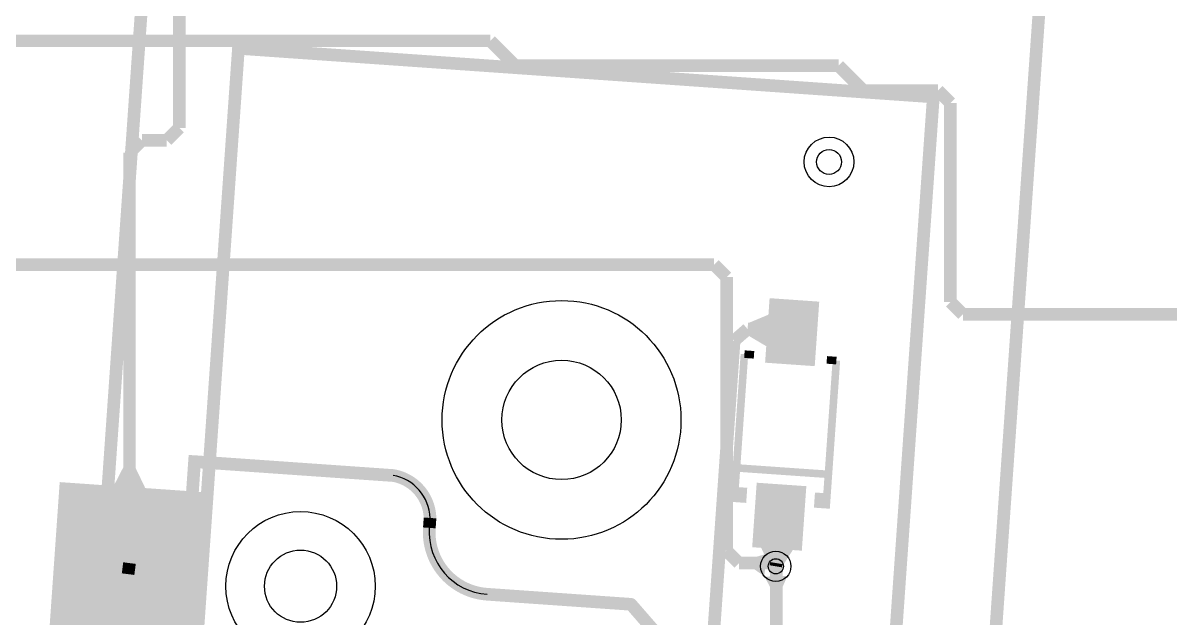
# Model space of a CAD drawing. Header units: millimetres. Extents: x -992 to -826, y 770 to 901.
# Drawn here: x -891.97 to -868.92, y 857.41 to 869.38 of the extents above; entities that cross this region are included whole.
import ezdxf

# ---------------------------------------------------------------- set-up
doc = ezdxf.new("R2010")
doc.units = ezdxf.units.MM
for name, color, linetype, true_color in [('BottomLayer', 7, 'Continuous', 0x0000ff), ('BottomPasteMaskLayer', 7, 'Continuous', 0x800000), ('BottomSilkLayer', 7, 'Continuous', 0x66cc33), ('BottomSolderMaskLayer', 7, 'Continuous', 0xaa00ff), ('Document', 7, 'Continuous', 0xffffff), ('Hole', 7, 'Continuous', 0x222222), ('Multi-Layer', 7, 'Continuous', 0xc0c0c0), ('TopLayer', 7, 'Continuous', 0xff0000), ('TopSilkLayer', 7, 'Continuous', 0xffcc00)]:
    doc.layers.add(name, color=color, linetype=linetype, true_color=true_color)

msp = doc.modelspace()

# ---------------------------------------------------------------- hatches: boundary and pattern name
at = {"layer": 'BottomLayer'}
for points in [[(-876.0600203200407, 862.4772923545848), (-875.9693167386336, 863.7741173482349), (-876.9668783337568, 863.8438912877828), (-877.057581915164, 862.547040894082)], [(-876.9900838201677, 863.5121082042166), (-877.0343891287783, 862.8786563373128), (-877.401170942342, 863.0952705105411), (-877.3834467868937, 863.3486512573027)], [(-889.5150495300992, 860.025930911862), (-890.148503937008, 860.0702286004573), (-889.9587757175516, 860.4388925577853), (-889.7047752095505, 860.4211303022607)], [(-891.4787401574804, 856.6547117094236), (-888.4860553721109, 856.4454406908815), (-888.2419100838202, 859.9369062738127), (-891.2345948691898, 860.1461772923548)], [(-876.3194310388621, 858.767360934722), (-876.2287528575058, 860.064185928372), (-877.226314452629, 860.133934467869), (-877.3169926339854, 858.8371094742191)], [(-877.1349403098807, 858.8243815087632), (-876.5014859029719, 858.780091440183), (-876.7159283718569, 858.4443053086108), (-876.9693116586234, 858.4620218440439)], [(-876.6004648209297, 858.6383616967236), (-877.0565582931167, 858.6701473202947), (-876.9403708407417, 858.8759283718568), (-876.6869850139701, 858.8582702565407)]]:
    msp.add_hatch(color=256, dxfattribs=at).paths.add_polyline_path(points)
at = {"layer": 'BottomPasteMaskLayer'}
for points in [[(-876.0600203200407, 862.4772923545848), (-875.9693167386336, 863.7741173482349), (-876.9668783337568, 863.8438912877828), (-877.057581915164, 862.547040894082)], [(-891.4787401574804, 856.6547117094236), (-888.4860553721109, 856.4454406908815), (-888.2419100838202, 859.9369062738127), (-891.2345948691898, 860.1461772923548)], [(-876.3194310388621, 858.767360934722), (-876.2287528575058, 860.064185928372), (-877.226314452629, 860.133934467869), (-877.3169926339854, 858.8371094742191)]]:
    msp.add_hatch(color=256, dxfattribs=at).paths.add_polyline_path(points)
at = {"layer": 'BottomSilkLayer'}
for points in [[(-877.7356235712473, 860.054312928626), (-877.4164109728221, 860.0319913639829), (-877.4376733553468, 859.727932435865), (-877.7568834137669, 859.7502540005081)], [(-875.735679451359, 859.9144627889257), (-876.0548895097791, 859.9367843535689), (-876.0761518923039, 859.632725425451), (-875.7569418338837, 859.6104038608079)]]:
    msp.add_hatch(color=256, dxfattribs=at).paths.add_polyline_path(points)
at = {"layer": 'BottomSolderMaskLayer'}
for points in [[(-876.0600203200407, 862.4772923545848), (-875.9693167386336, 863.7741173482349), (-876.9668783337568, 863.8438912877828), (-877.057581915164, 862.547040894082)], [(-891.4787401574804, 856.6547117094236), (-888.4860553721109, 856.4454406908815), (-888.2419100838202, 859.9369062738127), (-891.2345948691898, 860.1461772923548)], [(-876.3194310388621, 858.767360934722), (-876.2287528575058, 860.064185928372), (-877.226314452629, 860.133934467869), (-877.3169926339854, 858.8371094742191)]]:
    msp.add_hatch(color=256, dxfattribs=at).paths.add_polyline_path(points)
at = {"layer": 'Document'}
for points in [[(-876.4072085344171, 863.3045643891289), (-876.5987655575312, 863.317960375921), (-876.6523393446788, 862.551836423673), (-876.4607823215647, 862.538440436881)], [(-876.9061620523241, 863.0507924815852), (-876.9195580391162, 862.8592354584711), (-876.1534340868683, 862.8056642113286), (-876.1400381000763, 862.9972186944375)], [(-888.676598933198, 856.5589281178563), (-888.4064312928626, 860.4224942849887), (-884.5428676657355, 860.1523266446535), (-884.5262843549319, 860.1522980031787), (-884.5098386882343, 860.1544303878544), (-884.493811070854, 860.1586874406669), (-884.4784747800943, 860.1649965771586), (-884.4640913058622, 860.1732502240226), (-884.4509058921612, 860.1833076532702), (-884.4391433555818, 860.1949973816997), (-884.4290042520895, 860.2081200947541), (-884.4206614574643, 860.2224520449139), (-884.4142572197001, 860.2377488666817), (-884.4099007336187, 860.2537497431127), (-884.4076662790545, 860.2701818528476), (-884.4075919543542, 860.2867650218262), (-884.4096790267834, 860.3032165003681), (-884.4138919109205, 860.3192557841671), (-884.4201587754014, 860.3346093970031), (-884.4283727676741, 860.3490155536203), (-884.4383938358765, 860.362228623272), (-884.4500511167773, 860.3740233178224), (-884.463145849063, 860.3841985329997), (-884.4774547622972, 860.3925807773052), (-884.4927338837715, 860.3990271301121), (-884.508722698338, 860.4034276785203), (-884.5251485902972, 860.4057073914149), (-888.5154051308103, 860.6847345694694), (-888.5320173205557, 860.6848070596304), (-888.5484968539055, 860.6827106141781), (-888.5645617641956, 860.6784811035288), (-888.579937179009, 860.6721908950844), (-888.5943600232739, 860.6639476150168), (-888.607583520507, 860.6538923067726), (-888.6193814151875, 860.6421970178037), (-888.6295518440143, 860.6290618558161), (-888.6379207898092, 860.6147115649047), (-888.6443450589711, 860.5993916801566), (-888.6487147315339, 860.583364326518), (-888.6509550419102, 860.5669037338076), (-888.9299796799595, 856.5766471932945), (-888.9300083214338, 856.5600638824915), (-888.9278759367576, 856.5436182157941), (-888.9236188839448, 856.5275905984142), (-888.9173097474528, 856.512254307655), (-888.9090561005887, 856.4978708334235), (-888.8989986713411, 856.4846854197228), (-888.8873089429117, 856.4729228831438), (-888.8741862298573, 856.4627837796519), (-888.8598542796979, 856.4544409850271), (-888.8445574579303, 856.448036747263), (-888.8285565814996, 856.4436802611817), (-888.8121244717651, 856.4414458066178), (-888.7955413027867, 856.4413714819174), (-888.7790898242451, 856.4434585543464), (-888.7630505404464, 856.4476714384833), (-888.7476969276108, 856.453938302964), (-888.7332907709938, 856.4621522952364), (-888.7200777013421, 856.4721733634384), (-888.7082830067918, 856.4838306443388), (-888.6981077916145, 856.496925376624), (-888.6897255473089, 856.5112342898576), (-888.6832791945017, 856.5265134113314), (-888.678878646093, 856.5425022258976), (-888.676598933198, 856.5589281178563)], [(-884.5554305308611, 860.1536372872747), (-884.5157434530418, 860.1457941203959), (-884.4765261887569, 860.1358650925205), (-884.4378882855938, 860.1238779389092), (-884.3999376727808, 860.1098661438905), (-884.3627803597026, 860.0938688473268), (-884.3265201397795, 860.0759307352837), (-884.2912583005357, 860.0561019152058), (-884.2570933406677, 860.0344377759486), (-884.2241206949026, 860.0109988330589), (-884.1924324674158, 859.985850559733), (-884.1621171745513, 859.9590632039268), (-884.1332594975652, 859.9307115921296), (-884.1059400460801, 859.9008749203465), (-884.0802351329153, 859.8696365328765), (-884.0562165609174, 859.8370836895027), (-884.0339514223901, 859.803307321745), (-884.0135019116822, 859.7684017788565), (-883.9949251514561, 859.7324645642728), (-883.9782730331249, 859.6955960632506), (-883.9635920719011, 859.6578992624569), (-883.9509232768637, 859.6194794622903), (-883.9403020364048, 859.5804439827409), (-883.9317580193776, 859.5409018636074), (-883.9253150922215, 859.5009635599102), (-883.9209912522937, 859.4607406333532), (-883.9187985775973, 859.420345440691), (-883.9174930838922, 859.4043534541347), (-883.9141816202626, 859.3886537039309), (-883.9089170434329, 859.3734967854236), (-883.901783385214, 859.3591246294181), (-883.8928945112095, 859.345766640544), (-883.882392303323, 859.3336360355574), (-883.8704443950746, 859.3229264400319), (-883.8572414958797, 859.3138087977554), (-883.8429943469936, 859.3064286421712), (-883.8279303577143, 859.3009037734101), (-883.812289975535, 859.2973223779956), (-883.7963228481826, 859.2957416212328), (-883.7802838388059, 859.2961867347517), (-883.7644289579159, 859.2986506137656), (-883.7490112770124, 859.3030939304764), (-883.7342768891226, 859.309445761814), (-883.7204609807272, 859.317604721493), (-883.7077840777756, 859.3274405783131), (-883.6964485257075, 859.3387963348772), (-883.6866352596671, 859.3514907335417), (-883.6785009164639, 859.3653211496049), (-883.6721753343761, 859.3800668255502), (-883.6677594807054, 859.3954923947193), (-883.665323840164, 859.4113516381749), (-883.6649072898147, 859.427391414783), (-883.6672720772077, 859.4740282313982), (-883.671770100163, 859.5205078255541), (-883.6783919207029, 859.5667326714288), (-883.6871236445902, 859.6126057777261), (-883.6979469504829, 859.6580308911873), (-883.7108391283763, 859.7029126985549), (-883.7257731272541, 859.7471570265633), (-883.7427176118492, 859.7906710395387), (-883.7616370283915, 859.8333634341905), (-883.78249167921, 859.8751446311892), (-883.8052378060274, 859.9159269631261), (-883.8298276817766, 859.9556248584614), (-883.8562097107435, 859.9941550210746), (-883.8843285368283, 860.0314366050407), (-883.9141251596959, 860.0673913842653), (-883.9455370585738, 860.1019439166225), (-883.9784983234358, 860.1350217022514), (-884.0129397932984, 860.1665553356784), (-884.0487892013376, 860.1964786514479), (-884.0859713265224, 860.2247288629542), (-884.1244081514478, 860.2512466941827), (-884.1640190260349, 860.2759765040861), (-884.2047208367544, 860.2988664033337), (-884.2464281810201, 860.3198683631879), (-884.2890535463846, 860.3389383162801), (-884.332507494163, 860.3560362490756), (-884.3766988470966, 860.3711262858322), (-884.421534880666, 860.3841767638759), (-884.4669215176509, 860.395160300037), (-884.5127635255271, 860.4040538481079), (-884.5292889968638, 860.4057672551382), (-884.545896734997, 860.4053089968565), (-884.5623025769149, 860.4026869141892), (-884.5782258141064, 860.397945871699), (-884.593393995561, 860.3911669899394), (-884.6075475894818, 860.38246625746), (-884.620444423946, 860.3719925462096), (-884.6318638305344, 860.3599250642967), (-884.641610420029, 860.3464702896879), (-884.6495174255768, 860.3318584373133), (-884.6554495561171, 860.3163395200249), (-884.6593053112488, 860.3001790708073), (-884.661018717931, 860.2836535994345), (-884.6605604592993, 860.267045861311), (-884.6579383762862, 860.2506400194483), (-884.6531973334604, 860.2347167823567), (-884.6464184513812, 860.219548601045), (-884.6377177186035, 860.2053950073076), (-884.6272440070815, 860.1924981730641), (-884.6151765249278, 860.1810787667299), (-884.6017217501137, 860.1713321775188), (-884.5871098975724, 860.163425172279), (-884.571590980159, 860.1574930420658), (-884.5554305308601, 860.1536372872746)], [(-876.6600228600458, 859.2453086106174), (-876.8515798831598, 859.2587020574043), (-876.7980060960123, 860.0248285496573), (-876.6064490728982, 860.0114325628653)], [(-883.91856489713, 859.4338760477523), (-883.9325222250445, 859.2342621285244), (-883.9325508665195, 859.2176788177209), (-883.9304184818438, 859.2012331510231), (-883.9261614290315, 859.1852055336426), (-883.9198522925398, 859.1698692428828), (-883.9115986456758, 859.1554857686507), (-883.9015412164283, 859.1423003549495), (-883.8898514879986, 859.13053781837), (-883.8767287749441, 859.1203987148776), (-883.8623968247844, 859.1120559202524), (-883.8471000030165, 859.1056516824881), (-883.8310991265855, 859.1012951964066), (-883.8146670168505, 859.0990607418425), (-883.7980838478717, 859.0989864171421), (-883.7816323693297, 859.1010734895714), (-883.7655930855307, 859.1052863737085), (-883.7502394726947, 859.1115532381896), (-883.7358333160773, 859.1197672304623), (-883.7226202464255, 859.1297882986648), (-883.7108255518752, 859.1414455795658), (-883.7006503366979, 859.1545403118516), (-883.6922680923925, 859.1688492250859), (-883.6858217395857, 859.1841283465602), (-883.6814211911775, 859.200117161127), (-883.6791414782831, 859.2165430530863), (-883.6651816103633, 859.4161569723141), (-883.665109073212, 859.4327693446844), (-883.6672055063352, 859.4492490639043), (-883.671435039181, 859.4653141574089), (-883.6777253032699, 859.4806897469944), (-883.6859686704393, 859.4951127520598), (-883.6960240943913, 859.5083363909898), (-883.7077195240342, 859.520134403656), (-883.7208548473244, 859.5303049227907), (-883.7352053152385, 859.5386739279917), (-883.7505253872919, 859.5450982232596), (-883.766552932804, 859.5494678871212), (-883.7830137160275, 859.5517081534165), (-883.7996260883979, 859.5517806905679), (-883.8161058076178, 859.5496842574446), (-883.8321709011224, 859.5454547245987), (-883.8475464907077, 859.5391644605098), (-883.8619694957732, 859.5309210933406), (-883.8751931347033, 859.5208656693885), (-883.8869911473695, 859.5091702397455), (-883.8971616665042, 859.4960349164553), (-883.9055306717052, 859.4816844485413), (-883.911954966973, 859.466364376488), (-883.9163246308347, 859.4503368309759), (-883.91856489713, 859.4338760477523)], [(-883.6786106172214, 859.2168376936755), (-883.6809580360023, 859.1678996920614), (-883.6811686359089, 859.118905875874), (-883.679242016075, 859.0699495023059), (-883.6751818437219, 859.0211237572794), (-883.6689958471773, 858.9725215780724), (-883.6606958011654, 858.9242354764165), (-883.6502975043941, 858.8763573624062), (-883.6378207494829, 858.8289783695527), (-883.6232892852886, 858.7821886813159), (-883.6067307717012, 858.7360773594448), (-883.5881767269941, 858.6907321744532), (-883.5676624678304, 858.6462394385529), (-883.5452270420406, 858.6026838413633), (-883.5209131542958, 858.5601482887083), (-883.4947670848228, 858.5187137448103), (-883.466838601311, 858.4784590781783), (-883.4371808641828, 858.4394609114861), (-883.4058503254053, 858.4017934757247), (-883.3729066210368, 858.3655284689081), (-883.338412457713, 858.3307349195991), (-883.302433493288, 858.2974790555173), (-883.2650382118577, 858.2658241774782), (-883.2262977934041, 858.2358305389032), (-883.1862859783081, 858.2075552311305), (-883.1450789269879, 858.1810520747445), (-883.1027550749325, 858.1563715171311), (-883.0593949834026, 858.133560536454), (-883.0150811860879, 858.1126625522337), (-882.969898032007, 858.0937173427013), (-882.9239315249544, 858.0767609690823), (-882.8772691597964, 858.061825706956), (-882.8299997559291, 858.0489399848204), (-882.7822132882154, 858.0381283299806), (-882.7340007157225, 858.0294113218619), (-882.685453808586, 858.0228055528377), (-882.6366649733301, 858.0183235966474), (-882.6201695996886, 858.0161229495284), (-882.6041035839089, 858.0117843626292), (-882.5887427836273, 858.0053823306062), (-882.5743509477479, 857.9970267780011), (-882.5611751878062, 857.9868611718081), (-882.5494417349998, 857.9750600581083), (-882.5393520557411, 857.9618260650689), (-882.5310793924259, 857.9473864237648), (-882.5247657888181, 857.9319890665631), (-882.5205196511206, 857.9158983700596), (-882.5184138866131, 857.899390615665), (-882.5184846518157, 857.8827492457814), (-882.5207307316714, 857.8662599970237), (-882.5251135604099, 857.8502059940473), (-882.5315578837306, 857.8348628882258), (-882.5399530509393, 857.8204941246446), (-882.5501549148493, 857.8073464186821), (-882.5619883068246, 857.7956455198417), (-882.5752500444721, 857.7855923355758), (-882.5897124203344, 857.777359481652), (-882.6051271116864, 857.7710883182963), (-882.6212294443006, 857.7668865230017), (-882.6377429369712, 857.7648262416776), (-882.6543840487682, 857.7649428498859), (-882.7082373645189, 857.7697718040787), (-882.7618595840919, 857.7767112553547), (-882.815168029933, 857.7857505041034), (-882.8680805082813, 857.7968756131363), (-882.9205154358988, 857.8100694291762), (-882.9723919658605, 857.8253116093048), (-883.0236301122085, 857.842578652328), (-883.0741508732779, 857.8618439350125), (-883.1238763535063, 857.8830777531335), (-883.172729883537, 857.9062473672753), (-883.220636138432, 857.9313170533101), (-883.2675212538118, 857.9582481574794), (-883.3133129397431, 857.9869991559924), (-883.3579405922003, 858.0175257190501), (-883.4013354019249, 858.0497807791943), (-883.4434304605206, 858.0837146038795), (-883.4841608636157, 858.1192748721528), (-883.5234638109354, 858.1564067553252), (-883.5612787031317, 858.1950530015092), (-883.5975472352183, 858.2351540238931), (-883.6322134864674, 858.2766479926147), (-883.6652240066329, 858.319470930094), (-883.6965278983608, 858.3635568096772), (-883.7260768956673, 858.4088376574401), (-883.7538254383564, 858.4552436569938), (-883.7797307422679, 858.5027032571311), (-883.803752865244, 858.5511432821484), (-883.8258547687137, 858.6004890446711), (-883.8460023748017, 858.6506644608116), (-883.8641646188711, 858.7015921674781), (-883.8803134974199, 858.7531936416582), (-883.8944241112595, 858.8053893214892), (-883.9064747039041, 858.8580987289308), (-883.9164466951173, 858.911240593851), (-883.9243247095595, 858.9647329793314), (-883.9300966004943, 859.0184934080033), (-883.9337534685169, 859.0724389892144), (-883.9352896752764, 859.1264865468349), (-883.9347028521686, 859.1805527475021), (-883.9319939039879, 859.2345542291087), (-883.9297538034613, 859.2510150231973), (-883.9253843025319, 859.2670426011186), (-883.9189601645721, 859.2823627265708), (-883.9105913083635, 859.2967132679597), (-883.9004209273561, 859.3098486835437), (-883.8886230395887, 859.32154422272), (-883.875399510192, 859.3315997715708), (-883.8609765974202, 859.3398432768674), (-883.8456010813097, 859.3461336899487), (-883.8295360412039, 859.3503633801026), (-883.8130563543933, 859.3524599761581), (-883.796443992888, 859.3523876047753), (-883.7799831987994, 859.3501475042488), (-883.763955620878, 859.3457780033193), (-883.7486354954259, 859.3393538653595), (-883.734284954037, 859.3309850091509), (-883.721149538453, 859.3208146281436), (-883.7094539992767, 859.3090167403761), (-883.6993984504259, 859.2957932109795), (-883.6911549451293, 859.2813702982077), (-883.684864532048, 859.2659947820971), (-883.6806348418941, 859.2499297419914), (-883.6785382458386, 859.2334500551808), (-883.6786106172214, 859.2168376936755)], [(-884.257330454661, 854.0547675895353), (-883.5150850901703, 853.2009093218188), (-883.5033871661817, 853.1891120680219), (-883.4902493630173, 853.17894276368), (-883.4758965078552, 853.1705754360611), (-883.4605742210535, 853.1641532752128), (-883.4445447128514, 853.1597861835505), (-883.4280822961647, 853.157548895098), (-880.285742951486, 852.9378155956314), (-880.2691295476704, 852.9377402031492), (-880.2526484520819, 852.9398340891465), (-880.2365816997717, 852.9440614217065), (-880.2212042352841, 852.9503498600101), (-880.2067792076286, 852.958591792278), (-880.193553467107, 852.9686461772925), (-879.28634493269, 853.7572694945392), (-879.2745476788931, 853.7689674185277), (-879.264378374551, 853.7821052216921), (-879.2560110469323, 853.7964580768544), (-879.249588886084, 853.8117803636559), (-879.2452217944216, 853.827809871858), (-879.2429845059692, 853.8442722885447), (-879.0232512065026, 856.9866116332234), (-879.0231754505152, 857.0032248903717), (-879.0252689381134, 857.0197058903937), (-879.0294958448237, 857.0357726047968), (-879.0357838383768, 857.0511500944854), (-879.044025316483, 857.0655752146121), (-879.0540792481586, 857.0788011176024), (-879.6571424942852, 857.7725450850903), (-879.6688404182736, 857.7843423388872), (-879.681978221438, 857.7945116432293), (-879.6963310766002, 857.802878970848), (-879.7116533634019, 857.8093011316963), (-879.7276828716039, 857.8136682233586), (-879.7441452882907, 857.8159055118111), (-882.5872161544323, 858.0147142494286), (-882.6038285159376, 858.0147866208115), (-882.6203082027482, 858.0126900247559), (-882.636373242854, 858.008460334602), (-882.6517487589646, 858.0021699215207), (-882.6661716717363, 857.9939264162241), (-882.679395201133, 857.9838708673733), (-882.6911930889004, 857.972175328197), (-882.7013634699078, 857.9590399126131), (-882.7097323261164, 857.9446893712241), (-882.7161564640762, 857.9293692457719), (-882.7205259650057, 857.9133416678505), (-882.7227660655323, 857.8968808737619), (-882.722838436915, 857.8802685122566), (-882.7207418408595, 857.863788825446), (-882.7165121507055, 857.8477237853403), (-882.7102217376244, 857.8323482692298), (-882.7019782323277, 857.817925356458), (-882.6919226834768, 857.8047018270613), (-882.6802271443005, 857.7929039392939), (-882.6670917287166, 857.7827335582865), (-882.6527411873276, 857.774364702078), (-882.6374210618754, 857.7679405641181), (-882.6213934839541, 857.7635710631887), (-882.6049326898656, 857.7613309626621), (-879.8143383286767, 857.5661950723903), (-879.2803022606046, 856.9518542037085), (-879.4926974853951, 853.9144653289308), (-880.3205003810009, 853.1948666497335), (-883.3578892557786, 853.4072618745239), (-884.0656083312167, 854.2214274828551), (-884.0773051766163, 854.2332269627303), (-884.0904420950513, 854.2433987517401), (-884.1047943102081, 854.2517688077564), (-884.1201162517096, 854.2581939168025), (-884.136145756892, 854.2625641434825), (-884.1526085564811, 854.264804712007), (-884.1692229674155, 854.2648772856282), (-884.1857047125214, 854.2627806225914), (-884.2017717845744, 854.2585505973817), (-884.2171492715204, 854.2522595869024), (-884.231574060298, 854.2440152320855), (-884.2447993387754, 854.233958596126), (-884.2565988187739, 854.2222617508506), (-884.2667706079219, 854.2091248325228), (-884.2751406640896, 854.1947726174542), (-884.2815657732971, 854.1794506760205), (-884.2859360001459, 854.163421170884), (-884.2881765688439, 854.1469583713185), (-884.2882491426403, 854.1303439603848), (-884.2861524797771, 854.1138622152569), (-884.2819224547367, 854.0977951431594), (-884.2756314444194, 854.0824176561471), (-884.2673870897545, 854.0679928672826), (-884.2573304539342, 854.0547675886993)]]:
    msp.add_hatch(color=256, dxfattribs=at).paths.add_polyline_path(points)
at = {"layer": 'TopLayer'}
for points in [[(-877.0060934721871, 858.7103327406656), (-877.0772593345188, 858.2587045974094), (-877.2724485648972, 858.3907289814581), (-877.2324231648464, 858.6447294894591)], [(-876.6087680975363, 858.2575336550675), (-877.0658166116333, 858.2456616713235), (-876.9587528575058, 858.0350088900179), (-876.7047523495048, 858.0416078232158)]]:
    msp.add_hatch(color=256, dxfattribs=at).paths.add_polyline_path(points)

# ---------------------------------------------------------------- linework, layer by layer
at = {"layer": 'BottomLayer', "const_width": 0.25400050800101603}
for points in [[(-888.8318516637034, 876.0177800355602), (-888.8318516637034, 867.2677165354332)], [(-888.831775463551, 867.2677419354841), (-889.0817881635764, 867.0177292354587)], [(-889.5817881635764, 867.0177292354587), (-889.831775463551, 866.7677419354841)], [(-889.0817881635764, 867.0177292354587), (-889.5817881635764, 867.0177292354587)], [(-889.8318516637034, 866.7678435356872), (-889.8318516637034, 858.5176530353062)], [(-877.6802641605284, 862.9874777749557), (-877.4091694183389, 863.223139446279)], [(-877.4091948183898, 863.223266446533), (-876.5133350266701, 863.1605283210567)], [(-878.219456438913, 855.2763525527052), (-877.6802133604268, 862.9875539751081)], [(-876.7729235458472, 859.450850901702), (-876.8425196850394, 858.4531369062739)], [(-889.8604267208535, 858.2958089916182), (-889.831775463551, 858.5177292354587)], [(-889.831775463551, 858.5177292354587), (-889.8604267208535, 858.2958089916182)], [(-889.8318516637034, 858.5176530353062), (-889.8318516637034, 849.2677165354332)]]:
    msp.add_lwpolyline(points, dxfattribs=at)
at = {"layer": 'BottomSilkLayer'}
for points, const_width in [([(-877.664947929896, 859.972948945898), (-877.472948945898, 862.718694437389)], 0.15240030480060962), ([(-877.472948945898, 862.718694437389), (-877.2803911607824, 862.705232410465)], 0.15240030480060962), ([(-875.6249936499873, 862.5894843789689), (-875.8175514351029, 862.602946405893)], 0.15240030480060962), ([(-875.8169926339854, 859.8437388874779), (-875.6249936499873, 862.5894843789689)], 0.15240030480060962), ([(-888.5981203962409, 859.510439420879), (-888.5249428498857, 860.5568961137924), (-888.5249428498857, 860.5568961137924), (-884.534188468377, 860.2778257556516)], 0.25400050800101603), ([(-875.8348234696471, 860.3055372110746), (-877.5830073660148, 860.4277876555755)], 0.15240030480060962), ([(-883.7913385826773, 859.4253492506987), (-883.8053086106173, 859.2257048514099)], 0.25400050800101603), ([(-882.6460502921007, 857.8913131826265), (-879.7531115062231, 857.6890271780545)], 0.25400050800101603), ([(-879.1500381000762, 856.9952247904497), (-879.7531115062231, 857.6890017780037), (-879.7531115062231, 857.6890271780545)], 0.25400050800101603)]:
    msp.add_lwpolyline(points, dxfattribs=dict(at, const_width=const_width))
for centre, radius, start, end in [((-884.6834048427022, 859.3994300140961), 0.8924307848615699, 1.591375901045751, 80.33246686834242), ((-882.5588860001156, 859.1382573476491), 1.2499872999746, 176.00227277844547, 266.0011640842981)]:
    msp.add_arc(centre, radius, start, end, dxfattribs=at)
at = {"layer": 'Document', "const_width": 0.25400050800101603}
msp.add_lwpolyline([(-872.7975869951741, 851.7896621793245), (-871.5419608839219, 869.7458470916944), (-889.4981457962917, 871.0014478028958), (-890.753771907544, 853.0452628905259), (-872.7975869951741, 851.7896621793245)], close=True, dxfattribs=at)
at = {"layer": 'Document'}
for centre, radius in [((-875.7726695453392, 866.5831851663705), 0.24993649987299976), ((-881.1478282956566, 861.3957327914658), 1.1998983997967998), ((-886.3937007874017, 858.0533401066804), 0.7249174498348998)]:
    msp.add_circle(centre, radius, dxfattribs=at)
at = {"layer": 'Hole'}
msp.add_circle((-876.8425196850394, 858.4531369062739), 0.15240030480060962, dxfattribs=at)
at = {"layer": 'Multi-Layer'}
for centre, radius in [((-875.7726695453392, 866.5831851663705), 0.5), ((-881.1478282956566, 861.3957327914658), 2.4000000000000004), ((-886.3937007874017, 858.0533401066804), 1.5000000000000002), ((-876.8425196850394, 858.4531369062739), 0.30480060960121924)]:
    msp.add_circle(centre, radius, dxfattribs=at)
at = {"layer": 'TopLayer', "const_width": 0.25400050800101603}
for points in [[(-896.5817881635764, 869.0177292354587), (-882.5817627635256, 869.0177292354587)], [(-882.5817627635256, 869.0177292354587), (-882.0817627635256, 868.5177292354587)], [(-882.0817627635256, 868.5177292354587), (-875.5817627635256, 868.5177292354587)], [(-875.5817627635256, 868.5177292354587), (-875.0817373634749, 868.0177292354587)], [(-875.0817373634749, 868.0177292354587), (-873.5817373634748, 868.0177292354587)], [(-873.5817373634748, 868.0177292354587), (-873.3317500635002, 867.7677419354841)], [(-873.3317500635002, 867.7677419354841), (-873.3317500635002, 863.7677165354332)], [(-899.0817881635764, 864.5177292354587), (-878.0817627635256, 864.5177292354587)], [(-878.0817627635256, 864.5177292354587), (-877.8317500635002, 864.2677165354332)], [(-877.8317500635002, 864.2677165354332), (-877.8317500635002, 858.7677165354332)], [(-873.3317500635002, 863.7677165354332), (-873.0817373634748, 863.5177292354587)], [(-873.0817373634748, 863.5177292354587), (-864.5817373634748, 863.5177292354587)], [(-877.8317500635002, 858.7677165354332), (-877.5817627635256, 858.5177292354587)], [(-877.5817627635256, 858.5177292354587), (-876.8317500635002, 858.5177292354587)], [(-876.8426212852427, 858.4531623063248), (-876.8317500635002, 858.5177292354587)], [(-876.8317500635002, 858.5177292354587), (-876.8426212852427, 858.4531623063248)], [(-876.8317500635002, 858.5177292354587), (-876.8317500635002, 850.7676911353824)]]:
    msp.add_lwpolyline(points, dxfattribs=at)
at = {"layer": 'TopSilkLayer', "const_width": 0.25400050800101603}
msp.add_lwpolyline([(-888.6189738379478, 854.9009652019306), (-874.6530861061723, 853.9243586487174), (-873.67650495301, 867.8902717805437), (-887.6423926847855, 868.866852933706), (-888.6189738379478, 854.9009652019306)], close=True, dxfattribs=at)

doc.saveas('drawing.dxf')
